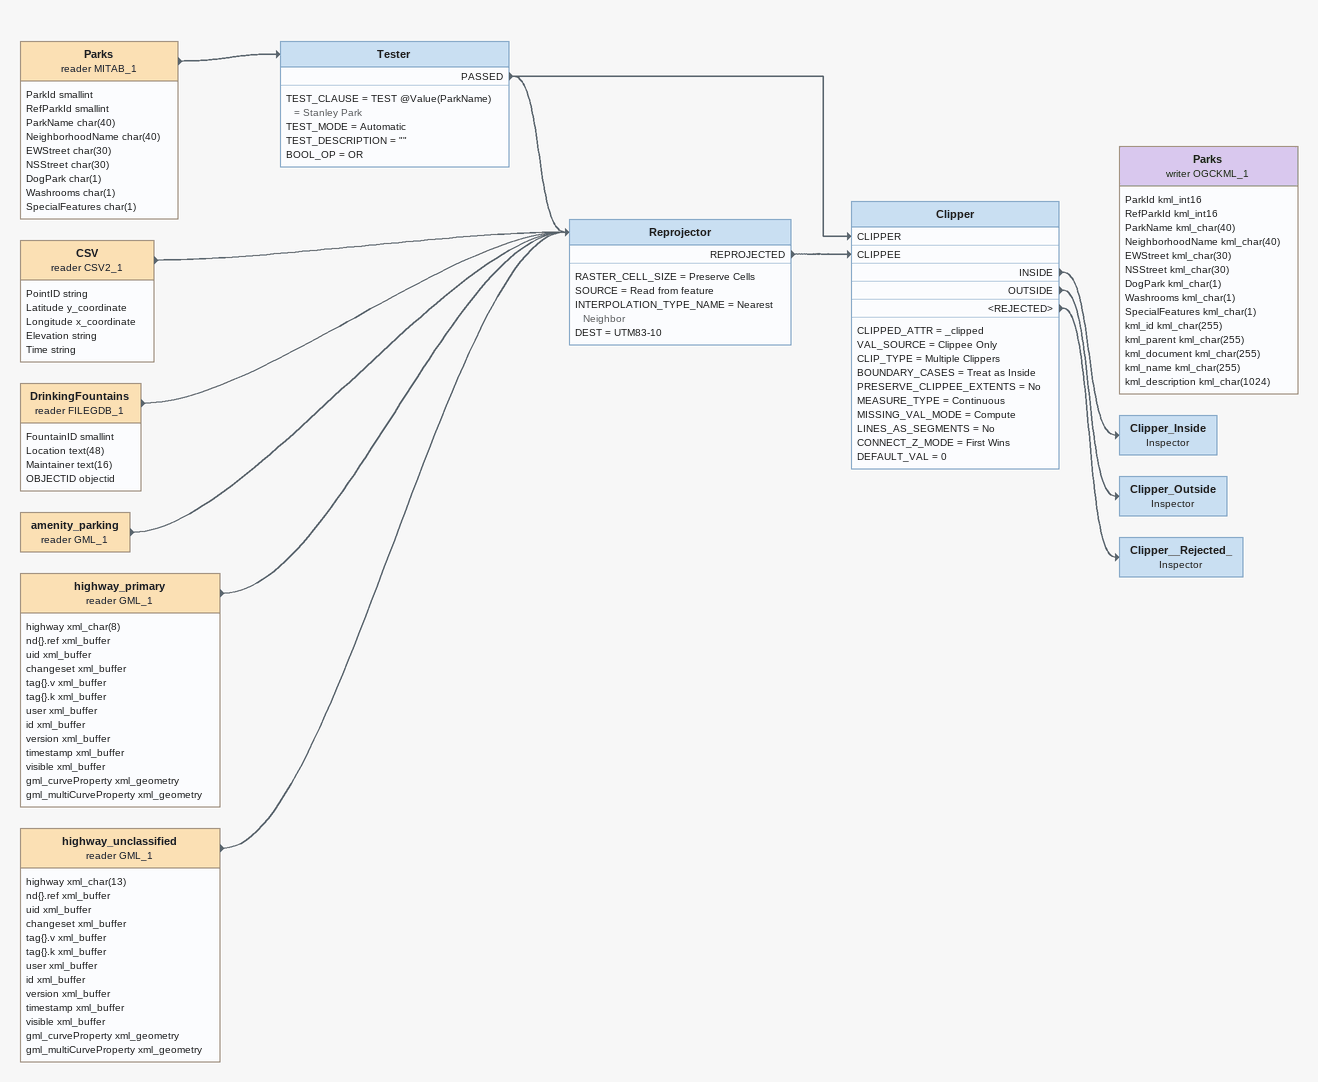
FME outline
Parks (reader MITAB_1)
    attributes: ParkId smallint, RefParkId smallint, ParkName char(40), NeighborhoodName char(40), EWStreet char(30), NSStreet char(30), DogPark char(1), Washrooms char(1), SpecialFeatures char(1)
    -> Tester
Tester
    TEST_CLAUSE = TEST @Value(ParkName) = Stanley Park
    TEST_MODE = Automatic
    TEST_DESCRIPTION = ""
    BOOL_OP = OR
    PASSED -> Reprojector
    PASSED -> Clipper [CLIPPER]
CSV (reader CSV2_1)
    attributes: PointID string, Latitude y_coordinate, Longitude x_coordinate, Elevation string, Time string
    -> Reprojector
DrinkingFountains (reader FILEGDB_1)
    attributes: FountainID smallint, Location text(48), Maintainer text(16), OBJECTID objectid
    -> Reprojector
amenity_parking (reader GML_1)
    -> Reprojector
highway_primary (reader GML_1)
    attributes: highway xml_char(8), nd{}.ref xml_buffer, uid xml_buffer, changeset xml_buffer, tag{}.v xml_buffer, tag{}.k xml_buffer, user xml_buffer, id xml_buffer, version xml_buffer, timestamp xml_buffer, visible xml_buffer, gml_curveProperty xml_geometry, gml_multiCurveProperty xml_geometry
    -> Reprojector
highway_unclassified (reader GML_1)
    attributes: highway xml_char(13), nd{}.ref xml_buffer, uid xml_buffer, changeset xml_buffer, tag{}.v xml_buffer, tag{}.k xml_buffer, user xml_buffer, id xml_buffer, version xml_buffer, timestamp xml_buffer, visible xml_buffer, gml_curveProperty xml_geometry, gml_multiCurveProperty xml_geometry
    -> Reprojector
Reprojector
    RASTER_CELL_SIZE = Preserve Cells
    SOURCE = Read from feature
    INTERPOLATION_TYPE_NAME = Nearest Neighbor
    DEST = UTM83-10
    REPROJECTED -> Clipper [CLIPPEE]
Clipper
    CLIPPED_ATTR = _clipped
    VAL_SOURCE = Clippee Only
    CLIP_TYPE = Multiple Clippers
    BOUNDARY_CASES = Treat as Inside
    PRESERVE_CLIPPEE_EXTENTS = No
    MEASURE_TYPE = Continuous
    MISSING_VAL_MODE = Compute
    LINES_AS_SEGMENTS = No
    CONNECT_Z_MODE = First Wins
    DEFAULT_VAL = 0
    INSIDE -> Clipper_Inside
    OUTSIDE -> Clipper_Outside
    <REJECTED> -> Clipper__Rejected_
Clipper_Inside: Inspector
Clipper_Outside: Inspector
Clipper__Rejected_: Inspector
Parks (writer OGCKML_1)
    attributes: ParkId kml_int16, RefParkId kml_int16, ParkName kml_char(40), NeighborhoodName kml_char(40), EWStreet kml_char(30), NSStreet kml_char(30), DogPark kml_char(1), Washrooms kml_char(1), SpecialFeatures kml_char(1), kml_id kml_char(255), kml_parent kml_char(255), kml_document kml_char(255), kml_name kml_char(255), kml_description kml_char(1024)
